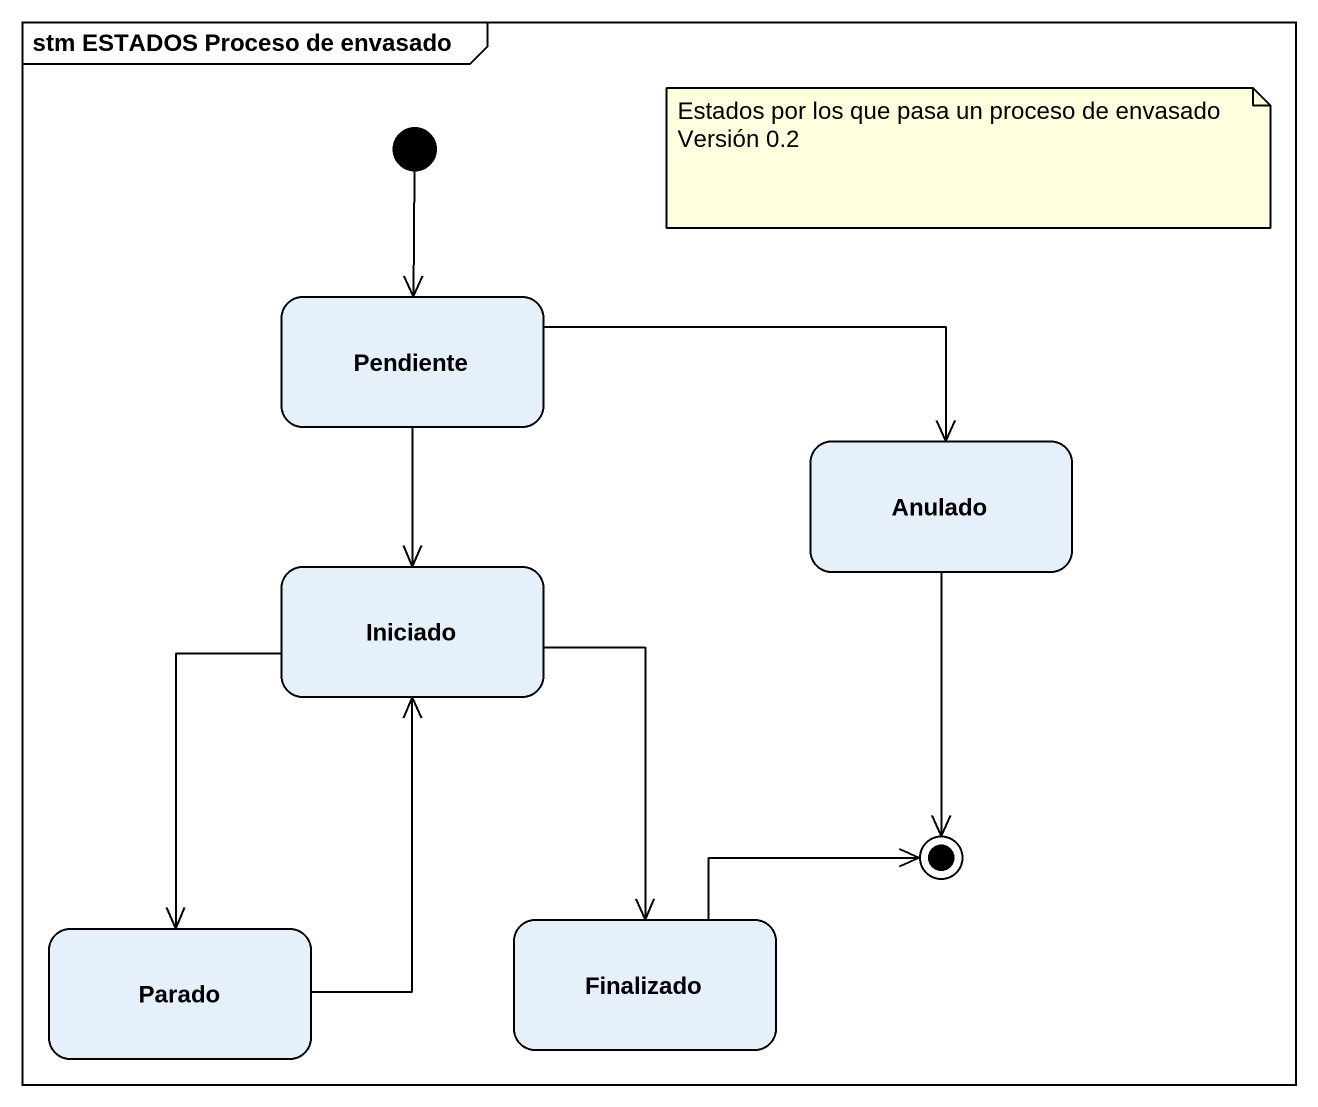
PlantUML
@startuml
mainframe stm ESTADOS Proceso de envasado
hide empty description
state Pendiente
state Anulado
state Iniciado
state Parado
state Finalizado
[*] --> Pendiente
Pendiente -right-> Anulado
Pendiente --> Iniciado
Iniciado --> Parado
Iniciado --> Finalizado
Parado -up-> Iniciado
Anulado --> [*]
Finalizado -right-> [*]
note as N1
  Estados por los que pasa un proceso de envasado
  Versión 0.2
end note
@enduml
